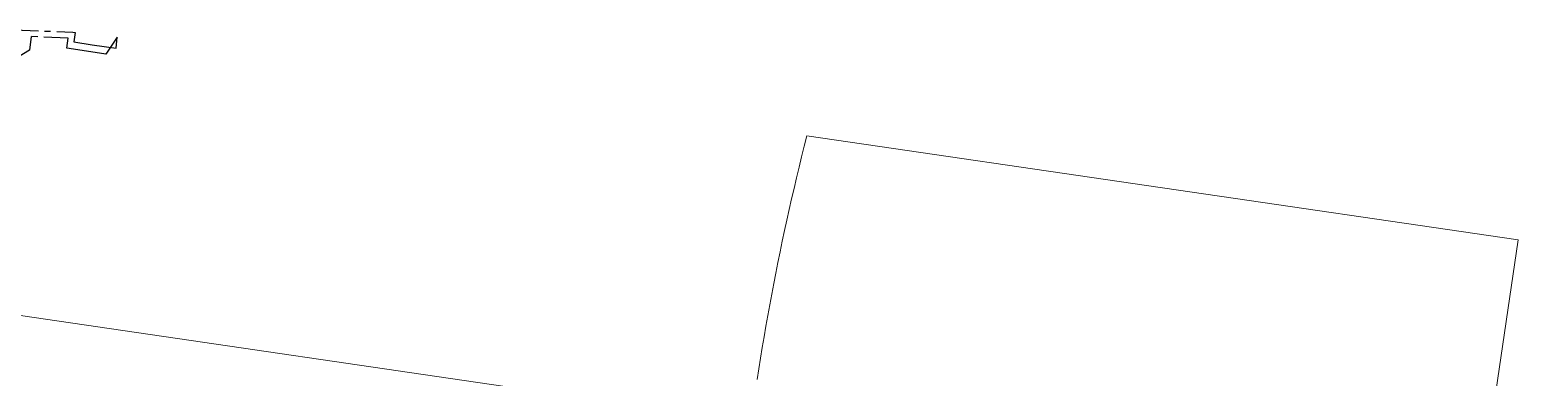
# Model space of a CAD drawing. Header units: metres. Extents: x 302924 to 304532, y 6268290 to 6269135.
# Drawn here: x 304288.8 to 304532, y 6268795 to 6268851.8 of the extents above; entities that cross this region are included whole.
import ezdxf

# ---------------------------------------------------------------- set-up
doc = ezdxf.new("R2010")
doc.units = ezdxf.units.M
doc.linetypes.add('Cable Exist UG', pattern=[7, 4, -1, 1, -1])
for name, color, linetype, lineweight in [('_User Miscellaneous5', 121, 'Continuous', 13), ('Mains_HV_EXT', 13, 'Continuous', 25), ('Mains_LV_EXT', 163, 'Continuous', 25)]:
    doc.layers.add(name, color=color, linetype=linetype, lineweight=lineweight)

msp = doc.modelspace()

# ---------------------------------------------------------------- linework, layer by layer
at = {"layer": '_User Miscellaneous5', "linetype": 'Continuous', "transparency": 33554597}
for points in [[(304522.7273, 6268754.3985), (304531.9836, 6268817.4246), (304531.9836, 6268817.4246), (304415.7734, 6268834.4564), (304415.3388, 6268832.7409), (304414.9109, 6268831.0236), (304414.4905, 6268829.3043), (304414.0776, 6268827.5834), (304413.6724, 6268825.8604), (304413.2736, 6268824.1367), (304412.8825, 6268822.4102), (304412.4989, 6268820.6827), (304412.1228, 6268818.9535), (304411.7542, 6268817.2225), (304411.3931, 6268815.4896), (304411.0387, 6268813.7558), (304410.6927, 6268812.0202), (304410.3534, 6268810.2828), (304410.0215, 6268808.5445), (304409.6971, 6268806.8054), (304409.3803, 6268805.0635), (304409.0701, 6268803.3217), (304408.7683, 6268801.577), (304408.474, 6268799.8325), (304408.1863, 6268798.0862), (304407.907, 6268796.3381), (304407.6344, 6268794.5901)], [(304406.6197, 6268787.5837), (304210.2942, 6268816.357)]]:
    msp.add_lwpolyline(points, dxfattribs=at)
at = {"layer": 'Mains_HV_EXT', "linetype": 'Cable Exist UG'}
msp.add_lwpolyline([(304262.9294, 6268777.8454), (304260.2724, 6268778.2519), (304260.2724, 6268778.2519), (304209.4412, 6268786.0288), (304201.9707, 6268787.061), (304200.9521, 6268787.1939), (304200.9521, 6268787.1939), (304203.0214, 6268801.2525), (304204.9191, 6268814.1707), (304209.8592, 6268813.3887), (304209.8592, 6268813.3887), (304279.0361, 6268803.2421), (304279.5499, 6268806.5007), (304279.5499, 6268806.5007), (304286.1724, 6268851.5744), (304286.2151, 6268851.7897), (304295.8527, 6268851.3881), (304296.2494, 6268851.3571), (304296.2494, 6268851.3571), (304296.0183, 6268849.7926), (304298.9838, 6268849.3392), (304302.9391, 6268848.7596), (304303.0909, 6268850.5726)], dxfattribs=at)
at = {"layer": 'Mains_LV_EXT', "linetype": 'Cable Exist UG'}
msp.add_lwpolyline([(304303.0818, 6268850.5739), (304301.2238, 6268847.8178), (304301.2238, 6268847.8178), (304298.8095, 6268848.1716), (304294.8574, 6268848.7757), (304295.0999, 6268850.4186), (304289.0645, 6268850.6701), (304288.7473, 6268848.4618), (304286.5099, 6268847.0915), (304282.5976, 6268820.3645), (304282.2699, 6268818.1338), (304280.0075, 6268816.4946), (304278.2118, 6268804.3817), (304208.0206, 6268814.6407), (304210.5778, 6268832.039)], dxfattribs=at)

doc.saveas('drawing.dxf')
